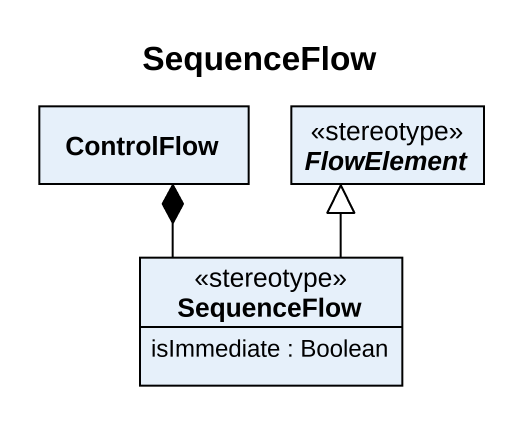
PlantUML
@startuml
title SequenceFlow
hide circle
hide empty members
class ControlFlow
abstract class FlowElement <<stereotype>>
class SequenceFlow <<stereotype>> {
  isImmediate : Boolean
}
SequenceFlow -up-* ControlFlow
SequenceFlow -up-|> FlowElement
@enduml
